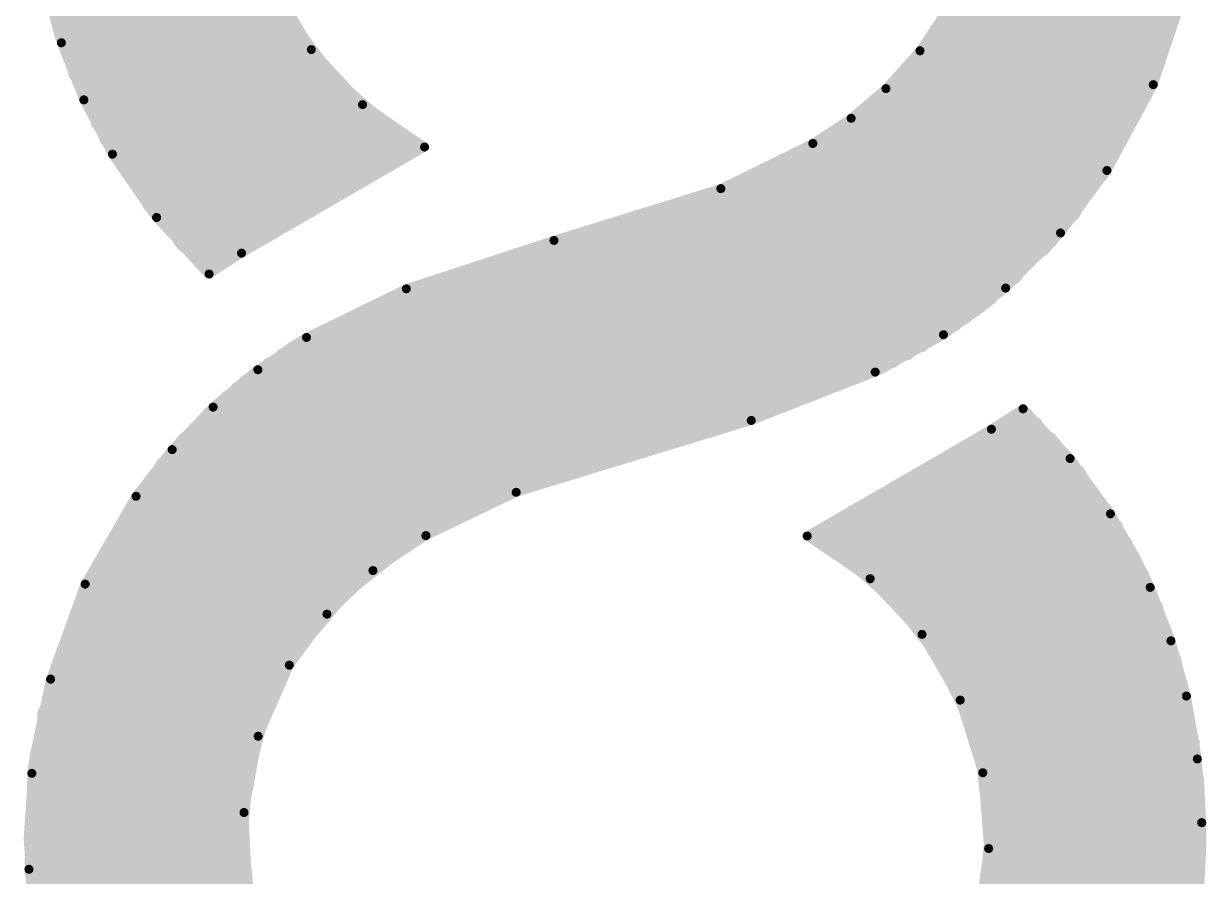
# Model space of a CAD drawing. Header units: millimetres. Extents: x 2260 to 2572, y -21 to 200.
# Drawn here: x 2434.624 to 2437.959, y 95.192 to 97.597 of the extents above; entities that cross this region are included whole.
import ezdxf

# ---------------------------------------------------------------- set-up
doc = ezdxf.new("R2010")
doc.units = ezdxf.units.MM
doc.layers.get('0').update_dxf_attribs({"lineweight": 18})
doc.layers.add('TO', color=1, linetype='Continuous', lineweight=18)

# ---------------------------------------------------------------- blocks, each defined once
blk = doc.blocks.new('PAD_R1')
blk.add_lwpolyline([(0.25, 0, 0.5, 0.5, 1), (-0.25, 0, 0.5, 0.5, 1)], format="xyseb", close=True)

msp = doc.modelspace()

# ---------------------------------------------------------------- linework, layer by layer
at = {"layer": 'TO'}
for points in [[(2435.1954, 99.3247, 0.0508, 0.0508, 0), (2435.1954, 96.9369, 0.0508, 0.0508, 0)], [(2435.2198, 99.3458, 0.0508, 0.0508, 0), (2435.2198, 96.9526, 0.0508, 0.0508, 0)], [(2435.171, 99.3027, 0.0508, 0.0508, 0), (2435.171, 96.9212, 0.0508, 0.0508, 0)], [(2437.3968, 99.2804, 0.1016, 0.1016, 0), (2437.3968, 96.9055, 0.1016, 0.1016, 0)], [(2435.1456, 99.2794, 0.0508, 0.0508, 0), (2435.1456, 96.9089, 0.0508, 0.0508, 0)], [(2435.0948, 99.1905, 0.1016, 0.1016, 0), (2435.0948, 96.9973, 0.1016, 0.1016, 0)], [(2437.4775, 99.2004, 0.1016, 0.1016, 0), (2437.4775, 96.9853, 0.1016, 0.1016, 0)], [(2437.5582, 99.1076, 0.1016, 0.1016, 0), (2437.5582, 97.079, 0.1016, 0.1016, 0)], [(2435.0047, 99.0829, 0.1016, 0.1016, 0), (2435.0047, 97.1045, 0.1016, 0.1016, 0)], [(2437.6389, 98.9979, 0.1016, 0.1016, 0), (2437.6389, 97.1911, 0.1016, 0.1016, 0)], [(2434.9146, 98.9514, 0.1016, 0.1016, 0), (2434.9146, 97.2363, 0.1016, 0.1016, 0)], [(2437.6896, 98.9669, 0.0508, 0.0508, 0), (2437.6896, 97.2288, 0.0508, 0.0508, 0)], [(2434.8638, 98.9159, 0.0508, 0.0508, 0), (2434.8638, 97.272, 0.0508, 0.0508, 0)], [(2437.7151, 98.924, 0.0508, 0.0508, 0), (2437.7151, 97.2766, 0.0508, 0.0508, 0)], [(2434.8384, 98.8683, 0.0508, 0.0508, 0), (2434.8384, 97.3199, 0.0508, 0.0508, 0)], [(2437.7554, 98.8505, 0.0508, 0.0508, 0), (2437.7554, 97.3513, 0.0508, 0.0508, 0)], [(2434.807, 98.8044, 0.0508, 0.0508, 0), (2434.807, 97.3842, 0.0508, 0.0508, 0)], [(2437.7957, 98.7662, 0.0508, 0.0508, 0), (2437.7957, 97.426, 0.0508, 0.0508, 0)], [(2434.7756, 98.7322, 0.0508, 0.0508, 0), (2434.7756, 97.4573, 0.0508, 0.0508, 0)], [(2437.8211, 98.7068, 0.0508, 0.0508, 0), (2437.8211, 97.4984, 0.0508, 0.0508, 0)], [(2434.7441, 98.6479, 0.0508, 0.0508, 0), (2434.7441, 97.5429, 0.0508, 0.0508, 0)], [(2437.8465, 98.6372, 0.0508, 0.0508, 0), (2437.8465, 97.5756, 0.0508, 0.0508, 0)], [(2435.2452, 97.941, 0.0508, 0.0508, 0), (2435.2452, 96.9676, 0.0508, 0.0508, 0)], [(2437.346, 97.9388, 0.0508, 0.0508, 0), (2437.346, 96.8276, 0.0508, 0.0508, 0)], [(2435.2574, 97.8794, 0.0508, 0.0508, 0), (2435.2574, 96.9747, 0.0508, 0.0508, 0)], [(2437.3336, 97.8761, 0.0508, 0.0508, 0), (2437.3336, 96.8177, 0.0508, 0.0508, 0)], [(2435.2285, 97.7144, 0.2032, 0.2032, 0), (2435.3171, 97.5389, 0.2032, 0.2032, 0)], [(2437.3082, 97.7852, 0.0508, 0.0508, 0), (2437.3082, 96.7984, 0.0508, 0.0508, 0)], [(2434.7354, 97.5696, 0.0508, 0.0508, 0), (2434.6899, 97.745, 0.0508, 0.0508, 0)], [(2434.7308, 97.5428, 0.0254, 0.0254, 0), (2434.6799, 97.7309, 0.0254, 0.0254, 0)], [(2435.3082, 97.6593, 0.1016, 0.1016, 0), (2435.4053, 97.5001, 0.1016, 0.1016, 0)], [(2435.318, 97.6981, 0.0508, 0.0508, 0), (2435.422, 97.5202, 0.0508, 0.0508, 0)], [(2435.3282, 97.7063, 0.0254, 0.0254, 0), (2435.4354, 97.5235, 0.0254, 0.0254, 0)], [(2437.2768, 97.7042, 0.0508, 0.0508, 0), (2437.2768, 96.7751, 0.0508, 0.0508, 0)], [(2437.8865, 97.695, 0.0508, 0.0508, 0), (2437.7977, 97.4297, 0.0508, 0.0508, 0)], [(2437.8989, 97.692, 0.0254, 0.0254, 0), (2437.8094, 97.4247, 0.0254, 0.0254, 0)], [(2435.3171, 97.5389, 0.2032, 0.2032, 0), (2435.4367, 97.383, 0.2032, 0.2032, 0)], [(2437.1617, 97.5125, 0.0508, 0.0508, 0), (2437.2422, 97.6336, 0.0508, 0.0508, 0)], [(2437.1516, 97.5202, 0.0254, 0.0254, 0), (2437.231, 97.6397, 0.0254, 0.0254, 0)], [(2437.2454, 97.6395, 0.0508, 0.0508, 0), (2437.2454, 96.753, 0.0508, 0.0508, 0)], [(2437.22, 97.5969, 0.0508, 0.0508, 0), (2437.22, 96.7355, 0.0508, 0.0508, 0)], [(2434.7428, 97.5468, 0.0508, 0.0508, 0), (2434.7354, 97.5696, 0.0508, 0.0508, 0)], [(2435.359, 97.4773, 0.2032, 0.2032, 0), (2435.359, 97.1221, 0.2032, 0.2032, 0)], [(2437.1946, 97.5574, 0.0508, 0.0508, 0), (2437.1946, 96.7197, 0.0508, 0.0508, 0)], [(2434.8057, 97.3871, 0.0508, 0.0508, 0), (2434.7428, 97.5468, 0.0508, 0.0508, 0)], [(2434.7941, 97.3818, 0.0254, 0.0254, 0), (2434.7308, 97.5428, 0.0254, 0.0254, 0)], [(2434.7308, 97.5428, 0.0254, 0.0254, 0), (2434.7308, 97.5428, 0.0254, 0.0254, 0)], [(2435.4053, 97.5001, 0.1016, 0.1016, 0), (2435.5302, 97.3616, 0.1016, 0.1016, 0)], [(2435.422, 97.5202, 0.0508, 0.0508, 0), (2435.5611, 97.368, 0.0508, 0.0508, 0)], [(2435.4354, 97.5235, 0.0254, 0.0254, 0), (2435.5799, 97.3684, 0.0254, 0.0254, 0)], [(2437.0645, 97.4043, 0.0508, 0.0508, 0), (2437.1617, 97.5125, 0.0508, 0.0508, 0)], [(2437.0557, 97.4135, 0.0254, 0.0254, 0), (2437.1516, 97.5202, 0.0254, 0.0254, 0)], [(2437.1538, 97.5025, 0.0508, 0.0508, 0), (2437.1538, 96.695, 0.0508, 0.0508, 0)], [(2435.4367, 97.383, 0.2032, 0.2032, 0), (2435.5833, 97.2521, 0.2032, 0.2032, 0)], [(2437.113, 97.4544, 0.0508, 0.0508, 0), (2437.113, 96.6721, 0.0508, 0.0508, 0)], [(2437.7977, 97.4297, 0.0508, 0.0508, 0), (2437.6677, 97.189, 0.0508, 0.0508, 0)], [(2434.8856, 97.2352, 0.0508, 0.0508, 0), (2434.8057, 97.3871, 0.0508, 0.0508, 0)], [(2435.5302, 97.3616, 0.1016, 0.1016, 0), (2435.6787, 97.2487, 0.1016, 0.1016, 0)], [(2436.9554, 97.3125, 0.0508, 0.0508, 0), (2437.0475, 97.3883, 0.0508, 0.0508, 0)], [(2436.9575, 97.3298, 0.0254, 0.0254, 0), (2437.0557, 97.4135, 0.0254, 0.0254, 0)], [(2437.0469, 97.3882, 0.0508, 0.0508, 0), (2437.0469, 96.6378, 0.0508, 0.0508, 0)], [(2437.0475, 97.3883, 0.0508, 0.0508, 0), (2437.0645, 97.4043, 0.0508, 0.0508, 0)], [(2437.0723, 97.4119, 0.0508, 0.0508, 0), (2437.0723, 96.6507, 0.0508, 0.0508, 0)], [(2437.8094, 97.4247, 0.0254, 0.0254, 0), (2437.6787, 97.1826, 0.0254, 0.0254, 0)], [(2434.8747, 97.2287, 0.0254, 0.0254, 0), (2434.7941, 97.3818, 0.0254, 0.0254, 0)], [(2435.5193, 97.3033, 0.2032, 0.2032, 0), (2435.5193, 97.215, 0.2032, 0.2032, 0)], [(2435.5611, 97.368, 0.0508, 0.0508, 0), (2435.7289, 97.2485, 0.0508, 0.0508, 0)], [(2435.5799, 97.3684, 0.0254, 0.0254, 0), (2435.7548, 97.2488, 0.0254, 0.0254, 0)], [(2437.0049, 97.351, 0.0508, 0.0508, 0), (2437.0049, 96.6197, 0.0508, 0.0508, 0)], [(2437.0303, 97.3733, 0.0508, 0.0508, 0), (2437.0303, 96.6299, 0.0508, 0.0508, 0)], [(2435.5833, 97.2521, 0.2032, 0.2032, 0), (2435.2064, 97.0337, 0.2032, 0.2032, 0)], [(2436.8497, 97.259, 0.0254, 0.0254, 0), (2436.9575, 97.3298, 0.0254, 0.0254, 0)], [(2436.9709, 97.324, 0.0508, 0.0508, 0), (2436.9709, 96.6064, 0.0508, 0.0508, 0)], [(2436.8553, 97.2475, 0.0508, 0.0508, 0), (2436.9554, 97.3125, 0.0508, 0.0508, 0)], [(2436.9369, 97.2992, 0.0508, 0.0508, 0), (2436.9369, 96.5932, 0.0508, 0.0508, 0)], [(2435.0194, 97.0856, 0.1016, 0.1016, 0), (2434.9074, 97.2482, 0.1016, 0.1016, 0)], [(2435.7289, 97.2485, 0.0508, 0.0508, 0), (2435.2446, 96.9677, 0.0508, 0.0508, 0)], [(2435.6787, 97.2487, 0.1016, 0.1016, 0), (2435.3082, 97.0339, 0.1016, 0.1016, 0)], [(2436.8688, 97.2554, 0.0508, 0.0508, 0), (2436.8688, 96.5666, 0.0508, 0.0508, 0)], [(2436.9028, 97.2763, 0.0508, 0.0508, 0), (2436.9028, 96.5799, 0.0508, 0.0508, 0)], [(2435.0058, 97.0619, 0.0508, 0.0508, 0), (2434.8856, 97.2352, 0.0508, 0.0508, 0)], [(2434.999, 97.0501, 0.0254, 0.0254, 0), (2434.8747, 97.2287, 0.0254, 0.0254, 0)], [(2435.7548, 97.2488, 0.0254, 0.0254, 0), (2435.2386, 96.9495, 0.0254, 0.0254, 0)], [(2436.5901, 97.1315, 0.0254, 0.0254, 0), (2436.8494, 97.2588, 0.0254, 0.0254, 0)], [(2436.6911, 97.1669, 0.0508, 0.0508, 0), (2436.8553, 97.2475, 0.0508, 0.0508, 0)], [(2436.818, 97.2292, 0.0508, 0.0508, 0), (2436.818, 96.5468, 0.0508, 0.0508, 0)], [(2436.8434, 97.2421, 0.0508, 0.0508, 0), (2436.8434, 96.5563, 0.0508, 0.0508, 0)], [(2436.8494, 97.2588, 0.0254, 0.0254, 0), (2436.8497, 97.259, 0.0254, 0.0254, 0)], [(2437.6458, 97.2019, 0.1016, 0.1016, 0), (2437.4954, 97.0049, 0.1016, 0.1016, 0)], [(2436.7429, 97.1923, 0.0508, 0.0508, 0), (2436.7429, 96.5175, 0.0508, 0.0508, 0)], [(2436.7804, 97.2108, 0.0508, 0.0508, 0), (2436.7804, 96.5322, 0.0508, 0.0508, 0)], [(2437.6677, 97.189, 0.0508, 0.0508, 0), (2437.5146, 96.9882, 0.0508, 0.0508, 0)], [(2436.5948, 97.1197, 0.0508, 0.0508, 0), (2436.6911, 97.1669, 0.0508, 0.0508, 0)], [(2436.6545, 97.149, 0.0508, 0.0508, 0), (2436.6545, 96.4845, 0.0508, 0.0508, 0)], [(2436.6799, 97.1619, 0.0508, 0.0508, 0), (2436.6799, 96.4926, 0.0508, 0.0508, 0)], [(2436.7053, 97.1739, 0.0508, 0.0508, 0), (2436.7053, 96.5029, 0.0508, 0.0508, 0)], [(2437.6787, 97.1826, 0.0254, 0.0254, 0), (2437.5478, 97.0066, 0.0254, 0.0254, 0)], [(2436.1467, 96.9008, 0.2032, 0.2032, 0), (2436.6231, 97.0486, 0.2032, 0.2032, 0)], [(2436.1236, 96.9733, 0.0508, 0.0508, 0), (2436.5948, 97.1197, 0.0508, 0.0508, 0)], [(2436.1196, 96.9854, 0.0254, 0.0254, 0), (2436.5901, 97.1315, 0.0254, 0.0254, 0)], [(2436.5854, 97.1172, 0.0508, 0.0508, 0), (2436.5854, 96.463, 0.0508, 0.0508, 0)], [(2436.6108, 97.1275, 0.0508, 0.0508, 0), (2436.6108, 96.4712, 0.0508, 0.0508, 0)], [(2435.1517, 96.9389, 0.1016, 0.1016, 0), (2435.0194, 97.0856, 0.1016, 0.1016, 0)], [(2436.4838, 97.0054, 0.2032, 0.2032, 0), (2436.4838, 96.512, 0.2032, 0.2032, 0)], [(2435.1485, 96.9067, 0.0508, 0.0508, 0), (2435.0058, 97.0619, 0.0508, 0.0508, 0)], [(2435.1471, 96.8906, 0.0254, 0.0254, 0), (2434.999, 97.0501, 0.0254, 0.0254, 0)], [(2436.3506, 96.9641, 0.2032, 0.2032, 0), (2436.3506, 96.4713, 0.2032, 0.2032, 0)], [(2437.4954, 97.0049, 0.1016, 0.1016, 0), (2437.3145, 96.8354, 0.1016, 0.1016, 0)], [(2436.2174, 96.9227, 0.2032, 0.2032, 0), (2436.2174, 96.4305, 0.2032, 0.2032, 0)], [(2437.5146, 96.9882, 0.0508, 0.0508, 0), (2437.3302, 96.8155, 0.0508, 0.0508, 0)], [(2437.5478, 97.0066, 0.0254, 0.0254, 0), (2437.3931, 96.8511, 0.0254, 0.0254, 0)], [(2435.232, 96.9604, 0.0508, 0.0508, 0), (2435.1485, 96.9067, 0.0508, 0.0508, 0)], [(2435.2446, 96.9677, 0.0508, 0.0508, 0), (2435.232, 96.9604, 0.0508, 0.0508, 0)], [(2435.7033, 96.849, 0.0254, 0.0254, 0), (2436.1196, 96.9854, 0.0254, 0.0254, 0)], [(2436.0256, 96.9412, 0.0508, 0.0508, 0), (2436.1236, 96.9733, 0.0508, 0.0508, 0)], [(2436.0668, 96.9547, 0.0508, 0.0508, 0), (2436.0668, 96.3047, 0.0508, 0.0508, 0)], [(2436.0904, 96.9625, 0.0508, 0.0508, 0), (2436.0904, 96.312, 0.0508, 0.0508, 0)], [(2436.1158, 96.9712, 0.0508, 0.0508, 0), (2436.1158, 96.3193, 0.0508, 0.0508, 0)], [(2435.2386, 96.9495, 0.0254, 0.0254, 0), (2435.1471, 96.8906, 0.0254, 0.0254, 0)], [(2435.7802, 96.8341, 0.1016, 0.1016, 0), (2436.0335, 96.9171, 0.1016, 0.1016, 0)], [(2435.7723, 96.8583, 0.0508, 0.0508, 0), (2436.0256, 96.9412, 0.0508, 0.0508, 0)], [(2435.9669, 96.8953, 0.1016, 0.1016, 0), (2435.9669, 96.2951, 0.1016, 0.1016, 0)], [(2436.0177, 96.9391, 0.0508, 0.0508, 0), (2436.0177, 96.2893, 0.0508, 0.0508, 0)], [(2436.0431, 96.947, 0.0508, 0.0508, 0), (2436.0431, 96.2975, 0.0508, 0.0508, 0)], [(2435.891, 96.8704, 0.1016, 0.1016, 0), (2435.891, 96.2587, 0.1016, 0.1016, 0)], [(2435.7081, 96.8372, 0.0508, 0.0508, 0), (2435.7723, 96.8583, 0.0508, 0.0508, 0)], [(2435.7644, 96.8561, 0.0508, 0.0508, 0), (2435.7644, 96.1693, 0.0508, 0.0508, 0)], [(2435.8152, 96.8456, 0.1016, 0.1016, 0), (2435.8152, 96.2223, 0.1016, 0.1016, 0)], [(2435.4399, 96.6781, 0.1016, 0.1016, 0), (2435.7176, 96.8136, 0.1016, 0.1016, 0)], [(2435.4278, 96.7005, 0.0508, 0.0508, 0), (2435.7081, 96.8372, 0.0508, 0.0508, 0)], [(2435.4218, 96.7117, 0.0254, 0.0254, 0), (2435.7033, 96.849, 0.0254, 0.0254, 0)], [(2435.6985, 96.833, 0.0508, 0.0508, 0), (2435.6985, 96.1323, 0.0508, 0.0508, 0)], [(2435.7239, 96.8424, 0.0508, 0.0508, 0), (2435.7239, 96.148, 0.0508, 0.0508, 0)], [(2435.739, 96.8473, 0.0508, 0.0508, 0), (2435.739, 96.1566, 0.0508, 0.0508, 0)], [(2437.3931, 96.8511, 0.0254, 0.0254, 0), (2437.2177, 96.7194, 0.0254, 0.0254, 0)], [(2437.3302, 96.8155, 0.0508, 0.0508, 0), (2437.3181, 96.806, 0.0508, 0.0508, 0)], [(2435.6477, 96.7795, 0.1016, 0.1016, 0), (2435.6477, 96.13, 0.1016, 0.1016, 0)], [(2437.3181, 96.806, 0.0508, 0.0508, 0), (2437.2063, 96.7271, 0.0508, 0.0508, 0)], [(2435.5571, 96.7353, 0.1016, 0.1016, 0), (2435.5571, 96.061, 0.1016, 0.1016, 0)], [(2435.4666, 96.6911, 0.1016, 0.1016, 0), (2435.4666, 95.974, 0.1016, 0.1016, 0)], [(2437.2063, 96.7271, 0.0508, 0.0508, 0), (2437.0361, 96.633, 0.0508, 0.0508, 0)], [(2435.2716, 96.5947, 0.0508, 0.0508, 0), (2435.3977, 96.6823, 0.0508, 0.0508, 0)], [(2435.2848, 96.6207, 0.0254, 0.0254, 0), (2435.4218, 96.7117, 0.0254, 0.0254, 0)], [(2435.3977, 96.6823, 0.0508, 0.0508, 0), (2435.4278, 96.7005, 0.0508, 0.0508, 0)], [(2435.4158, 96.6938, 0.0508, 0.0508, 0), (2435.4158, 95.8724, 0.0508, 0.0508, 0)], [(2437.2177, 96.7194, 0.0254, 0.0254, 0), (2437.0253, 96.614, 0.0254, 0.0254, 0)], [(2435.3589, 96.6574, 0.0508, 0.0508, 0), (2435.3589, 95.7878, 0.0508, 0.0508, 0)], [(2435.3843, 96.6743, 0.0508, 0.0508, 0), (2435.3843, 95.8276, 0.0508, 0.0508, 0)], [(2435.3202, 96.6308, 0.0508, 0.0508, 0), (2435.3202, 95.7129, 0.0508, 0.0508, 0)], [(2437.0204, 96.6258, 0.0508, 0.0508, 0), (2436.8342, 96.5531, 0.0508, 0.0508, 0)], [(2437.0361, 96.633, 0.0508, 0.0508, 0), (2437.0204, 96.6258, 0.0508, 0.0508, 0)], [(2435.1671, 96.506, 0.0508, 0.0508, 0), (2435.2716, 96.5947, 0.0508, 0.0508, 0)], [(2435.1585, 96.5153, 0.0254, 0.0254, 0), (2435.2848, 96.6207, 0.0254, 0.0254, 0)], [(2435.256, 96.583, 0.0508, 0.0508, 0), (2435.256, 95.5249, 0.0508, 0.0508, 0)], [(2435.2814, 96.6023, 0.0508, 0.0508, 0), (2435.2814, 95.6158, 0.0508, 0.0508, 0)], [(2436.5557, 96.534, 0.2032, 0.2032, 0), (2436.0861, 96.3903, 0.2032, 0.2032, 0)], [(2437.0253, 96.614, 0.0254, 0.0254, 0), (2436.6758, 96.4777, 0.0254, 0.0254, 0)], [(2435.2306, 96.5619, 0.0508, 0.0508, 0), (2435.2306, 94.0556, 0.0508, 0.0508, 0)], [(2436.8342, 96.5531, 0.0508, 0.0508, 0), (2436.6716, 96.4897, 0.0508, 0.0508, 0)], [(2435.2029, 96.5383, 0.0508, 0.0508, 0), (2435.2029, 94.0792, 0.0508, 0.0508, 0)], [(2435.0724, 96.371, 0.1016, 0.1016, 0), (2435.1845, 96.4874, 0.1016, 0.1016, 0)], [(2435.0528, 96.3872, 0.0508, 0.0508, 0), (2435.1672, 96.506, 0.0508, 0.0508, 0)], [(2435.0431, 96.3954, 0.0254, 0.0254, 0), (2435.1585, 96.5153, 0.0254, 0.0254, 0)], [(2435.1498, 96.4901, 0.0508, 0.0508, 0), (2435.1498, 94.1273, 0.0508, 0.0508, 0)], [(2435.1752, 96.5135, 0.0508, 0.0508, 0), (2435.1752, 94.104, 0.0508, 0.0508, 0)], [(2436.6716, 96.4897, 0.0508, 0.0508, 0), (2436.578, 96.4611, 0.0508, 0.0508, 0)], [(2437.3596, 96.4422, 0.0508, 0.0508, 0), (2437.4412, 96.4947, 0.0508, 0.0508, 0)], [(2437.353, 96.453, 0.0254, 0.0254, 0), (2437.4423, 96.5105, 0.0254, 0.0254, 0)], [(2437.4406, 96.4947, 0.0508, 0.0508, 0), (2437.568, 96.3584, 0.0508, 0.0508, 0)], [(2437.4416, 96.4943, 0.0508, 0.0508, 0), (2437.4416, 94.1195, 0.0508, 0.0508, 0)], [(2437.447, 96.4891, 0.0508, 0.0508, 0), (2437.447, 94.1247, 0.0508, 0.0508, 0)], [(2437.4423, 96.5105, 0.0254, 0.0254, 0), (2437.5748, 96.3702, 0.0254, 0.0254, 0)], [(2436.6758, 96.4777, 0.0254, 0.0254, 0), (2436.013, 96.275, 0.0254, 0.0254, 0)], [(2436.578, 96.4611, 0.0508, 0.0508, 0), (2436.1084, 96.3175, 0.0508, 0.0508, 0)], [(2437.3717, 96.45, 0.0508, 0.0508, 0), (2437.3717, 94.0572, 0.0508, 0.0508, 0)], [(2437.4162, 96.4786, 0.0508, 0.0508, 0), (2437.4162, 94.0963, 0.0508, 0.0508, 0)], [(2437.4724, 94.1502, 0.0508, 0.0508, 0), (2437.4724, 96.4637, 0.0508, 0.0508, 0)], [(2435.099, 96.401, 0.1016, 0.1016, 0), (2435.099, 94.2156, 0.1016, 0.1016, 0)], [(2436.8337, 96.1518, 0.0254, 0.0254, 0), (2437.353, 96.453, 0.0254, 0.0254, 0)], [(2436.8593, 96.1519, 0.0508, 0.0508, 0), (2437.3458, 96.4342, 0.0508, 0.0508, 0)], [(2437.0055, 96.1486, 0.2032, 0.2032, 0), (2437.3841, 96.3683, 0.2032, 0.2032, 0)], [(2437.3331, 96.4273, 0.0508, 0.0508, 0), (2437.3331, 95.5226, 0.0508, 0.0508, 0)], [(2437.3458, 96.4342, 0.0508, 0.0508, 0), (2437.3596, 96.4422, 0.0508, 0.0508, 0)], [(2437.3463, 96.435, 0.0508, 0.0508, 0), (2437.3463, 95.4544, 0.0508, 0.0508, 0)], [(2437.4978, 96.4004, 0.1016, 0.1016, 0), (2437.4978, 94.2137, 0.1016, 0.1016, 0)], [(2437.4978, 96.4004, 0.1016, 0.1016, 0), (2437.6566, 96.1938, 0.1016, 0.1016, 0)], [(2434.9734, 96.2433, 0.1016, 0.1016, 0), (2435.0724, 96.371, 0.1016, 0.1016, 0)], [(2434.9519, 96.2569, 0.0508, 0.0508, 0), (2435.0528, 96.3872, 0.0508, 0.0508, 0)], [(2434.9412, 96.2637, 0.0254, 0.0254, 0), (2435.0431, 96.3954, 0.0254, 0.0254, 0)], [(2436.9097, 96.1518, 0.1016, 0.1016, 0), (2437.2823, 96.368, 0.1016, 0.1016, 0)], [(2437.2823, 96.368, 0.1016, 0.1016, 0), (2437.2823, 95.7421, 0.1016, 0.1016, 0)], [(2437.3077, 96.4121, 0.0508, 0.0508, 0), (2437.3077, 95.6137, 0.0508, 0.0508, 0)], [(2435.0401, 96.3324, 0.1016, 0.1016, 0), (2435.0401, 94.283, 0.1016, 0.1016, 0)], [(2437.2315, 96.2798, 0.2032, 0.2032, 0), (2437.2315, 95.9236, 0.2032, 0.2032, 0)], [(2437.568, 96.3584, 0.0508, 0.0508, 0), (2437.678, 96.2075, 0.0508, 0.0508, 0)], [(2437.5748, 96.3702, 0.0254, 0.0254, 0), (2437.6887, 96.2144, 0.0254, 0.0254, 0)], [(2435.9992, 96.3106, 0.1016, 0.1016, 0), (2435.7413, 96.1869, 0.1016, 0.1016, 0)], [(2436.1084, 96.3175, 0.0508, 0.0508, 0), (2436.0084, 96.2869, 0.0508, 0.0508, 0)], [(2437.5732, 96.3115, 0.1016, 0.1016, 0), (2437.5732, 94.3024, 0.1016, 0.1016, 0)], [(2436.0084, 96.2869, 0.0508, 0.0508, 0), (2435.7529, 96.1642, 0.0508, 0.0508, 0)], [(2434.8093, 96.0107, 0.0508, 0.0508, 0), (2434.9519, 96.2569, 0.0508, 0.0508, 0)], [(2434.7977, 96.0161, 0.0254, 0.0254, 0), (2434.9412, 96.2637, 0.0254, 0.0254, 0)], [(2434.9812, 96.2545, 0.1016, 0.1016, 0), (2434.9812, 94.3588, 0.1016, 0.1016, 0)], [(2436.013, 96.275, 0.0254, 0.0254, 0), (2435.7587, 96.1529, 0.0254, 0.0254, 0)], [(2437.0717, 96.1871, 0.2032, 0.2032, 0), (2437.0717, 96.0965, 0.2032, 0.2032, 0)], [(2434.9304, 96.2206, 0.0508, 0.0508, 0), (2434.9304, 94.3861, 0.0508, 0.0508, 0)], [(2437.1526, 96.0188, 0.2032, 0.2032, 0), (2437.0055, 96.1491, 0.2032, 0.2032, 0)], [(2437.6486, 96.2062, 0.1016, 0.1016, 0), (2437.6486, 94.4067, 0.1016, 0.1016, 0)], [(2437.678, 96.2075, 0.0508, 0.0508, 0), (2437.7508, 96.0813, 0.0508, 0.0508, 0)], [(2437.6887, 96.2144, 0.0254, 0.0254, 0), (2437.8007, 96.0069, 0.0254, 0.0254, 0)], [(2434.905, 96.176, 0.0508, 0.0508, 0), (2434.905, 94.4253, 0.0508, 0.0508, 0)], [(2435.671, 96.1455, 0.1016, 0.1016, 0), (2435.5083, 96.0167, 0.1016, 0.1016, 0)], [(2435.7529, 96.1642, 0.0508, 0.0508, 0), (2435.6847, 96.1241, 0.0508, 0.0508, 0)], [(2437.0278, 96.0337, 0.0508, 0.0508, 0), (2436.8593, 96.1524, 0.0508, 0.0508, 0)], [(2437.059, 96.0398, 0.1016, 0.1016, 0), (2436.9098, 96.1523, 0.1016, 0.1016, 0)], [(2437.6994, 96.1739, 0.0508, 0.0508, 0), (2437.6994, 94.4385, 0.0508, 0.0508, 0)], [(2434.8739, 96.1222, 0.0508, 0.0508, 0), (2434.8739, 94.476, 0.0508, 0.0508, 0)], [(2435.6848, 96.1241, 0.0508, 0.0508, 0), (2435.526, 95.9984, 0.0508, 0.0508, 0)], [(2435.7584, 96.1527, 0.0254, 0.0254, 0), (2435.6092, 96.0544, 0.0254, 0.0254, 0)], [(2435.7587, 96.1529, 0.0254, 0.0254, 0), (2435.7584, 96.1527, 0.0254, 0.0254, 0)], [(2437.0112, 96.0313, 0.0254, 0.0254, 0), (2436.8337, 96.1518, 0.0254, 0.0254, 0)], [(2437.7248, 96.1295, 0.0508, 0.0508, 0), (2437.7248, 94.4822, 0.0508, 0.0508, 0)], [(2437.2727, 95.8633, 0.2032, 0.2032, 0), (2437.1526, 96.0188, 0.2032, 0.2032, 0)], [(2437.7479, 96.0868, 0.0508, 0.0508, 0), (2437.7479, 94.5243, 0.0508, 0.0508, 0)], [(2437.7508, 96.0813, 0.0508, 0.0508, 0), (2437.7891, 96.0017, 0.0508, 0.0508, 0)], [(2434.8427, 96.0684, 0.0508, 0.0508, 0), (2434.8427, 94.5313, 0.0508, 0.0508, 0)], [(2437.1847, 95.9015, 0.1016, 0.1016, 0), (2437.059, 96.0398, 0.1016, 0.1016, 0)], [(2434.8116, 96.0146, 0.0508, 0.0508, 0), (2434.8116, 94.5923, 0.0508, 0.0508, 0)], [(2435.5083, 96.0167, 0.1016, 0.1016, 0), (2435.374, 95.8584, 0.1016, 0.1016, 0)], [(2435.6092, 96.0544, 0.0254, 0.0254, 0), (2435.4795, 95.9315, 0.0254, 0.0254, 0)], [(2437.1573, 95.8744, 0.0254, 0.0254, 0), (2437.0112, 96.0313, 0.0254, 0.0254, 0)], [(2437.1675, 95.8821, 0.0508, 0.0508, 0), (2437.0278, 96.0337, 0.0508, 0.0508, 0)], [(2437.7733, 96.0368, 0.0508, 0.0508, 0), (2437.7733, 94.5744, 0.0508, 0.0508, 0)], [(2434.7124, 95.7441, 0.0508, 0.0508, 0), (2434.8093, 96.0107, 0.0508, 0.0508, 0)], [(2434.7003, 95.7481, 0.0254, 0.0254, 0), (2434.7977, 96.0161, 0.0254, 0.0254, 0)], [(2435.526, 95.9984, 0.0508, 0.0508, 0), (2435.3949, 95.844, 0.0508, 0.0508, 0)], [(2437.7891, 96.0017, 0.0508, 0.0508, 0), (2437.8472, 95.8521, 0.0508, 0.0508, 0)], [(2437.8007, 96.0069, 0.0254, 0.0254, 0), (2437.8592, 95.8561, 0.0254, 0.0254, 0)], [(2434.7862, 95.9483, 0.0508, 0.0508, 0), (2434.7862, 94.6463, 0.0508, 0.0508, 0)], [(2437.8123, 95.948, 0.0508, 0.0508, 0), (2437.8123, 94.6632, 0.0508, 0.0508, 0)], [(2435.4795, 95.9315, 0.0254, 0.0254, 0), (2435.3734, 95.7876, 0.0254, 0.0254, 0)], [(2437.2823, 95.7421, 0.1016, 0.1016, 0), (2437.1847, 95.9015, 0.1016, 0.1016, 0)], [(2437.3616, 95.6881, 0.2032, 0.2032, 0), (2437.2727, 95.8633, 0.2032, 0.2032, 0)], [(2437.272, 95.7044, 0.0508, 0.0508, 0), (2437.1675, 95.8821, 0.0508, 0.0508, 0)], [(2434.7608, 95.8772, 0.0508, 0.0508, 0), (2434.7608, 94.7086, 0.0508, 0.0508, 0)], [(2437.265, 95.689, 0.0254, 0.0254, 0), (2437.1573, 95.8744, 0.0254, 0.0254, 0)], [(2437.8377, 95.8797, 0.0508, 0.0508, 0), (2437.8377, 94.7313, 0.0508, 0.0508, 0)], [(2437.8472, 95.8521, 0.0508, 0.0508, 0), (2437.8903, 95.6976, 0.0508, 0.0508, 0)], [(2435.3949, 95.844, 0.0508, 0.0508, 0), (2435.3625, 95.794, 0.0508, 0.0508, 0)], [(2437.8592, 95.8561, 0.0254, 0.0254, 0), (2437.9027, 95.7004, 0.0254, 0.0254, 0)], [(2434.7372, 95.8124, 0.0508, 0.0508, 0), (2434.7372, 94.7729, 0.0508, 0.0508, 0)], [(2435.3625, 95.794, 0.0508, 0.0508, 0), (2435.29, 95.6401, 0.0508, 0.0508, 0)], [(2437.8637, 95.7995, 0.0508, 0.0508, 0), (2437.8637, 94.811, 0.0508, 0.0508, 0)], [(2434.7136, 95.7475, 0.0508, 0.0508, 0), (2434.7136, 94.8474, 0.0508, 0.0508, 0)], [(2435.3733, 95.7874, 0.0254, 0.0254, 0), (2435.2855, 95.5871, 0.0254, 0.0254, 0)], [(2435.3734, 95.7876, 0.0254, 0.0254, 0), (2435.3733, 95.7874, 0.0254, 0.0254, 0)], [(2435.3734, 95.7876, 0.0254, 0.0254, 0), (2435.3734, 95.7876, 0.0254, 0.0254, 0)], [(2437.4163, 95.4994, 0.2032, 0.2032, 0), (2437.3616, 95.6881, 0.2032, 0.2032, 0)], [(2434.6475, 95.4825, 0.0254, 0.0254, 0), (2434.7003, 95.7481, 0.0254, 0.0254, 0)], [(2434.6655, 95.5232, 0.0508, 0.0508, 0), (2434.7124, 95.7441, 0.0508, 0.0508, 0)], [(2437.3366, 95.5087, 0.0508, 0.0508, 0), (2437.272, 95.7044, 0.0508, 0.0508, 0)], [(2437.8897, 95.7004, 0.0508, 0.0508, 0), (2437.8897, 94.9093, 0.0508, 0.0508, 0)], [(2437.8903, 95.6976, 0.0508, 0.0508, 0), (2437.9269, 95.4637, 0.0508, 0.0508, 0)], [(2437.9027, 95.7004, 0.0254, 0.0254, 0), (2437.9335, 95.523, 0.0254, 0.0254, 0)], [(2434.6882, 95.6509, 0.0508, 0.0508, 0), (2434.6882, 94.945, 0.0508, 0.0508, 0)], [(2437.3287, 95.4842, 0.0254, 0.0254, 0), (2437.265, 95.689, 0.0254, 0.0254, 0)], [(2435.29, 95.6401, 0.0508, 0.0508, 0), (2435.2456, 95.4759, 0.0508, 0.0508, 0)], [(2435.2855, 95.5871, 0.0254, 0.0254, 0), (2435.2456, 95.372, 0.0254, 0.0254, 0)], [(2437.4347, 95.3038, 0.2032, 0.2032, 0), (2437.4163, 95.4994, 0.2032, 0.2032, 0)], [(2437.9151, 95.5676, 0.0508, 0.0508, 0), (2437.9151, 95.0415, 0.0508, 0.0508, 0)], [(2434.6497, 95.2979, 0.0508, 0.0508, 0), (2434.6655, 95.5232, 0.0508, 0.0508, 0)], [(2434.6628, 95.5037, 0.0508, 0.0508, 0), (2434.6628, 95.0921, 0.0508, 0.0508, 0)], [(2437.3585, 95.3038, 0.0508, 0.0508, 0), (2437.3366, 95.5087, 0.0508, 0.0508, 0)], [(2437.9335, 95.523, 0.0254, 0.0254, 0), (2437.9459, 95.3434, 0.0254, 0.0254, 0)], [(2434.6393, 95.2118, 0.0254, 0.0254, 0), (2434.6475, 95.4825, 0.0254, 0.0254, 0)], [(2435.2456, 95.4759, 0.0508, 0.0508, 0), (2435.2306, 95.3064, 0.0508, 0.0508, 0)], [(2437.3452, 95.2704, 0.0254, 0.0254, 0), (2437.3287, 95.4842, 0.0254, 0.0254, 0)], [(2437.9269, 95.4637, 0.0508, 0.0508, 0), (2437.9332, 95.3431, 0.0508, 0.0508, 0)], [(2435.1544, 95.3064, 0.2032, 0.2032, 0), (2435.1786, 95.0831, 0.2032, 0.2032, 0)], [(2435.2456, 95.372, 0.0254, 0.0254, 0), (2435.2556, 95.1535, 0.0254, 0.0254, 0)], [(2437.9332, 95.3431, 0.0508, 0.0508, 0), (2437.9336, 95.3053, 0.0508, 0.0508, 0)], [(2437.9459, 95.3433, 0.0254, 0.0254, 0), (2437.9396, 95.1479, 0.0254, 0.0254, 0)], [(2437.9459, 95.3434, 0.0254, 0.0254, 0), (2437.9459, 95.3433, 0.0254, 0.0254, 0)], [(2434.6655, 95.0722, 0.0508, 0.0508, 0), (2434.6497, 95.2979, 0.0508, 0.0508, 0)], [(2435.2306, 95.3064, 0.0508, 0.0508, 0), (2435.2531, 95.0992, 0.0508, 0.0508, 0)], [(2437.3459, 95.1478, 0.0508, 0.0508, 0), (2437.3585, 95.3038, 0.0508, 0.0508, 0)], [(2437.9336, 95.3053, 0.0508, 0.0508, 0), (2437.9332, 95.2675, 0.0508, 0.0508, 0)], [(2437.3138, 95.0583, 0.0254, 0.0254, 0), (2437.3452, 95.2704, 0.0254, 0.0254, 0)], [(2437.9332, 95.2675, 0.0508, 0.0508, 0), (2437.9269, 95.1489, 0.0508, 0.0508, 0)], [(2434.6759, 94.9435, 0.0254, 0.0254, 0), (2434.6393, 95.2118, 0.0254, 0.0254, 0)]]:
    msp.add_lwpolyline(points, format="xyseb", dxfattribs=at)

# ---------------------------------------------------------------- block references
at = {"layer": 'TO', "rotation": 270}
for p, xscale, yscale in [((2435.3171, 97.5389), 0.2032, 0.2032), ((2435.3171, 97.5389), 0.2032, 0.2032), ((2437.22, 97.5969), 0.0508, 0.0508), ((2434.7354, 97.5696), 0.0508, 0.0508), ((2434.7354, 97.5696), 0.0508, 0.0508), ((2435.359, 97.4773), 0.2032, 0.2032), ((2437.1946, 97.5574), 0.0508, 0.0508), ((2437.8465, 97.5756), 0.0508, 0.0508), ((2434.7428, 97.5468), 0.0508, 0.0508), ((2434.7428, 97.5468), 0.0508, 0.0508), ((2434.7308, 97.5428), 0.0254, 0.0254), ((2434.7308, 97.5428), 0.0254, 0.0254), ((2434.7308, 97.5428), 0.0254, 0.0254), ((2434.7308, 97.5428), 0.0254, 0.0254), ((2434.7441, 97.5429), 0.0508, 0.0508), ((2435.4053, 97.5001), 0.1016, 0.1016), ((2435.4053, 97.5001), 0.1016, 0.1016), ((2435.422, 97.5202), 0.0508, 0.0508), ((2435.422, 97.5202), 0.0508, 0.0508), ((2435.4354, 97.5235), 0.0254, 0.0254), ((2435.4354, 97.5235), 0.0254, 0.0254), ((2437.1538, 97.5025), 0.0508, 0.0508), ((2437.1617, 97.5125), 0.0508, 0.0508), ((2437.1617, 97.5125), 0.0508, 0.0508), ((2437.1516, 97.5202), 0.0254, 0.0254), ((2437.1516, 97.5202), 0.0254, 0.0254), ((2437.8211, 97.4984), 0.0508, 0.0508), ((2434.7756, 97.4573), 0.0508, 0.0508), ((2435.4367, 97.383), 0.2032, 0.2032), ((2435.4367, 97.383), 0.2032, 0.2032), ((2437.113, 97.4544), 0.0508, 0.0508), ((2437.7957, 97.426), 0.0508, 0.0508), ((2437.7977, 97.4297), 0.0508, 0.0508), ((2437.7977, 97.4297), 0.0508, 0.0508), ((2434.8057, 97.3871), 0.0508, 0.0508), ((2434.8057, 97.3871), 0.0508, 0.0508), ((2434.807, 97.3842), 0.0508, 0.0508), ((2435.5302, 97.3616), 0.1016, 0.1016), ((2435.5302, 97.3616), 0.1016, 0.1016), ((2437.0469, 97.3882), 0.0508, 0.0508), ((2437.0475, 97.3883), 0.0508, 0.0508), ((2437.0475, 97.3883), 0.0508, 0.0508), ((2437.0645, 97.4043), 0.0508, 0.0508), ((2437.0645, 97.4043), 0.0508, 0.0508), ((2437.0557, 97.4135), 0.0254, 0.0254), ((2437.0557, 97.4135), 0.0254, 0.0254), ((2437.0723, 97.4119), 0.0508, 0.0508), ((2437.8094, 97.4247), 0.0254, 0.0254), ((2437.8094, 97.4247), 0.0254, 0.0254), ((2434.7941, 97.3818), 0.0254, 0.0254), ((2434.7941, 97.3818), 0.0254, 0.0254), ((2435.5193, 97.3033), 0.2032, 0.2032), ((2435.5611, 97.368), 0.0508, 0.0508), ((2435.5611, 97.368), 0.0508, 0.0508), ((2435.5799, 97.3684), 0.0254, 0.0254), ((2435.5799, 97.3684), 0.0254, 0.0254), ((2437.0049, 97.351), 0.0508, 0.0508), ((2437.0303, 97.3733), 0.0508, 0.0508), ((2437.7554, 97.3513), 0.0508, 0.0508), ((2434.8384, 97.3199), 0.0508, 0.0508), ((2435.5833, 97.2521), 0.2032, 0.2032), ((2435.5833, 97.2521), 0.2032, 0.2032), ((2436.9575, 97.3298), 0.0254, 0.0254), ((2436.9575, 97.3298), 0.0254, 0.0254), ((2436.9709, 97.324), 0.0508, 0.0508), ((2435.5193, 97.215), 0.2032, 0.2032), ((2436.9369, 97.2992), 0.0508, 0.0508), ((2436.9554, 97.3125), 0.0508, 0.0508), ((2436.9554, 97.3125), 0.0508, 0.0508), ((2434.8638, 97.272), 0.0508, 0.0508), ((2434.9074, 97.2482), 0.1016, 0.1016), ((2434.9146, 97.2363), 0.1016, 0.1016), ((2435.6787, 97.2487), 0.1016, 0.1016), ((2435.6787, 97.2487), 0.1016, 0.1016), ((2435.7289, 97.2485), 0.0508, 0.0508), ((2435.7289, 97.2485), 0.0508, 0.0508), ((2436.8688, 97.2554), 0.0508, 0.0508), ((2436.9028, 97.2763), 0.0508, 0.0508), ((2437.7151, 97.2766), 0.0508, 0.0508), ((2434.8856, 97.2352), 0.0508, 0.0508), ((2434.8856, 97.2352), 0.0508, 0.0508), ((2434.8747, 97.2287), 0.0254, 0.0254), ((2434.8747, 97.2287), 0.0254, 0.0254), ((2435.7548, 97.2488), 0.0254, 0.0254), ((2435.7548, 97.2488), 0.0254, 0.0254), ((2436.818, 97.2292), 0.0508, 0.0508), ((2436.8434, 97.2421), 0.0508, 0.0508), ((2436.8553, 97.2475), 0.0508, 0.0508), ((2436.8553, 97.2475), 0.0508, 0.0508), ((2436.8494, 97.2588), 0.0254, 0.0254), ((2436.8494, 97.2588), 0.0254, 0.0254), ((2436.8497, 97.259), 0.0254, 0.0254), ((2436.8497, 97.259), 0.0254, 0.0254), ((2437.6389, 97.1911), 0.1016, 0.1016), ((2437.6458, 97.2019), 0.1016, 0.1016), ((2437.6896, 97.2288), 0.0508, 0.0508), ((2435.359, 97.1221), 0.2032, 0.2032), ((2436.7429, 97.1923), 0.0508, 0.0508), ((2436.7804, 97.2108), 0.0508, 0.0508), ((2437.6677, 97.189), 0.0508, 0.0508), ((2437.6677, 97.189), 0.0508, 0.0508), ((2436.6545, 97.149), 0.0508, 0.0508), ((2436.6799, 97.1619), 0.0508, 0.0508), ((2436.6911, 97.1669), 0.0508, 0.0508), ((2436.6911, 97.1669), 0.0508, 0.0508), ((2436.7053, 97.1739), 0.0508, 0.0508), ((2437.6787, 97.1826), 0.0254, 0.0254), ((2437.6787, 97.1826), 0.0254, 0.0254), ((2435.0047, 97.1045), 0.1016, 0.1016), ((2436.6231, 97.0486), 0.2032, 0.2032), ((2436.5854, 97.1172), 0.0508, 0.0508), ((2436.5948, 97.1197), 0.0508, 0.0508), ((2436.5948, 97.1197), 0.0508, 0.0508), ((2436.5901, 97.1315), 0.0254, 0.0254), ((2436.5901, 97.1315), 0.0254, 0.0254), ((2436.6108, 97.1275), 0.0508, 0.0508), ((2435.0194, 97.0856), 0.1016, 0.1016), ((2435.0194, 97.0856), 0.1016, 0.1016), ((2435.2064, 97.0337), 0.2032, 0.2032), ((2436.4838, 97.0054), 0.2032, 0.2032), ((2437.5582, 97.079), 0.1016, 0.1016), ((2435.0058, 97.0619), 0.0508, 0.0508), ((2435.0058, 97.0619), 0.0508, 0.0508), ((2435.3082, 97.0339), 0.1016, 0.1016), ((2434.999, 97.0501), 0.0254, 0.0254), ((2434.999, 97.0501), 0.0254, 0.0254), ((2435.0948, 96.9973), 0.1016, 0.1016), ((2436.3506, 96.9641), 0.2032, 0.2032), ((2437.4954, 97.0049), 0.1016, 0.1016), ((2437.4954, 97.0049), 0.1016, 0.1016), ((2436.2174, 96.9227), 0.2032, 0.2032), ((2437.4775, 96.9853), 0.1016, 0.1016), ((2437.5146, 96.9882), 0.0508, 0.0508), ((2437.5146, 96.9882), 0.0508, 0.0508), ((2437.5478, 97.0066), 0.0254, 0.0254), ((2437.5478, 97.0066), 0.0254, 0.0254), ((2435.1517, 96.9389), 0.1016, 0.1016), ((2435.2198, 96.9526), 0.0508, 0.0508), ((2435.232, 96.9604), 0.0508, 0.0508), ((2435.232, 96.9604), 0.0508, 0.0508), ((2435.2446, 96.9677), 0.0508, 0.0508), ((2435.2446, 96.9677), 0.0508, 0.0508), ((2435.2452, 96.9676), 0.0508, 0.0508), ((2435.2574, 96.9747), 0.0508, 0.0508), ((2436.0668, 96.9547), 0.0508, 0.0508), ((2436.1467, 96.9008), 0.2032, 0.2032), ((2436.0904, 96.9625), 0.0508, 0.0508), ((2436.1158, 96.9712), 0.0508, 0.0508), ((2436.1236, 96.9733), 0.0508, 0.0508), ((2436.1236, 96.9733), 0.0508, 0.0508), ((2436.1196, 96.9854), 0.0254, 0.0254), ((2436.1196, 96.9854), 0.0254, 0.0254), ((2435.171, 96.9212), 0.0508, 0.0508), ((2435.1954, 96.9369), 0.0508, 0.0508), ((2435.2386, 96.9495), 0.0254, 0.0254), ((2435.2386, 96.9495), 0.0254, 0.0254), ((2435.9669, 96.8953), 0.1016, 0.1016), ((2436.0335, 96.9171), 0.1016, 0.1016), ((2436.0177, 96.9391), 0.0508, 0.0508), ((2436.0256, 96.9412), 0.0508, 0.0508), ((2436.0256, 96.9412), 0.0508, 0.0508), ((2436.0431, 96.947), 0.0508, 0.0508), ((2437.3968, 96.9055), 0.1016, 0.1016), ((2435.1456, 96.9089), 0.0508, 0.0508), ((2435.1485, 96.9067), 0.0508, 0.0508), ((2435.1485, 96.9067), 0.0508, 0.0508), ((2435.891, 96.8704), 0.1016, 0.1016), ((2435.1471, 96.8906), 0.0254, 0.0254), ((2435.1471, 96.8906), 0.0254, 0.0254), ((2435.7802, 96.8341), 0.1016, 0.1016), ((2435.7644, 96.8561), 0.0508, 0.0508), ((2435.7723, 96.8583), 0.0508, 0.0508), ((2435.7723, 96.8583), 0.0508, 0.0508), ((2435.8152, 96.8456), 0.1016, 0.1016), ((2437.3145, 96.8354), 0.1016, 0.1016), ((2435.7176, 96.8136), 0.1016, 0.1016), ((2435.6985, 96.833), 0.0508, 0.0508), ((2435.7081, 96.8372), 0.0508, 0.0508), ((2435.7081, 96.8372), 0.0508, 0.0508), ((2435.7033, 96.849), 0.0254, 0.0254), ((2435.7033, 96.849), 0.0254, 0.0254), ((2435.7239, 96.8424), 0.0508, 0.0508), ((2435.739, 96.8473), 0.0508, 0.0508), ((2437.3302, 96.8155), 0.0508, 0.0508), ((2437.3302, 96.8155), 0.0508, 0.0508), ((2437.3336, 96.8177), 0.0508, 0.0508), ((2437.346, 96.8276), 0.0508, 0.0508), ((2437.3931, 96.8511), 0.0254, 0.0254), ((2437.3931, 96.8511), 0.0254, 0.0254), ((2435.6477, 96.7795), 0.1016, 0.1016), ((2437.3082, 96.7984), 0.0508, 0.0508), ((2437.3181, 96.806), 0.0508, 0.0508), ((2437.3181, 96.806), 0.0508, 0.0508), ((2435.5571, 96.7353), 0.1016, 0.1016), ((2437.2454, 96.753), 0.0508, 0.0508), ((2437.2768, 96.7751), 0.0508, 0.0508), ((2435.4666, 96.6911), 0.1016, 0.1016), ((2437.1946, 96.7197), 0.0508, 0.0508), ((2437.2063, 96.7271), 0.0508, 0.0508), ((2437.2063, 96.7271), 0.0508, 0.0508), ((2437.22, 96.7355), 0.0508, 0.0508), ((2435.3977, 96.6823), 0.0508, 0.0508), ((2435.3977, 96.6823), 0.0508, 0.0508), ((2435.4399, 96.6781), 0.1016, 0.1016), ((2435.4158, 96.6938), 0.0508, 0.0508), ((2435.4278, 96.7005), 0.0508, 0.0508), ((2435.4278, 96.7005), 0.0508, 0.0508), ((2435.4218, 96.7117), 0.0254, 0.0254), ((2435.4218, 96.7117), 0.0254, 0.0254), ((2437.1538, 96.695), 0.0508, 0.0508), ((2437.2177, 96.7194), 0.0254, 0.0254), ((2437.2177, 96.7194), 0.0254, 0.0254), ((2435.3589, 96.6574), 0.0508, 0.0508), ((2435.3843, 96.6743), 0.0508, 0.0508), ((2437.0723, 96.6507), 0.0508, 0.0508), ((2437.113, 96.6721), 0.0508, 0.0508), ((2435.3202, 96.6308), 0.0508, 0.0508), ((2437.0049, 96.6197), 0.0508, 0.0508), ((2437.0204, 96.6258), 0.0508, 0.0508), ((2437.0204, 96.6258), 0.0508, 0.0508), ((2437.0303, 96.6299), 0.0508, 0.0508), ((2437.0361, 96.633), 0.0508, 0.0508), ((2437.0361, 96.633), 0.0508, 0.0508), ((2437.0469, 96.6378), 0.0508, 0.0508), ((2435.256, 96.583), 0.0508, 0.0508), ((2435.2716, 96.5947), 0.0508, 0.0508), ((2435.2716, 96.5947), 0.0508, 0.0508), ((2435.2814, 96.6023), 0.0508, 0.0508), ((2435.2848, 96.6207), 0.0254, 0.0254), ((2435.2848, 96.6207), 0.0254, 0.0254), ((2436.4838, 96.512), 0.2032, 0.2032), ((2436.5557, 96.534), 0.2032, 0.2032), ((2436.9369, 96.5932), 0.0508, 0.0508), ((2436.9709, 96.6064), 0.0508, 0.0508), ((2437.0253, 96.614), 0.0254, 0.0254), ((2437.0253, 96.614), 0.0254, 0.0254), ((2435.2306, 96.5619), 0.0508, 0.0508), ((2436.8342, 96.5531), 0.0508, 0.0508), ((2436.8342, 96.5531), 0.0508, 0.0508), ((2436.8434, 96.5563), 0.0508, 0.0508), ((2436.8688, 96.5666), 0.0508, 0.0508), ((2436.9028, 96.5799), 0.0508, 0.0508), ((2435.2029, 96.5383), 0.0508, 0.0508), ((2436.3506, 96.4713), 0.2032, 0.2032), ((2436.7429, 96.5175), 0.0508, 0.0508), ((2436.7804, 96.5322), 0.0508, 0.0508), ((2436.818, 96.5468), 0.0508, 0.0508), ((2435.1498, 96.4901), 0.0508, 0.0508), ((2435.1845, 96.4874), 0.1016, 0.1016), ((2435.1671, 96.506), 0.0508, 0.0508), ((2435.1672, 96.506), 0.0508, 0.0508), ((2435.1585, 96.5153), 0.0254, 0.0254), ((2435.1585, 96.5153), 0.0254, 0.0254), ((2435.1752, 96.5135), 0.0508, 0.0508), ((2436.2174, 96.4305), 0.2032, 0.2032), ((2436.6545, 96.4845), 0.0508, 0.0508), ((2436.6716, 96.4897), 0.0508, 0.0508), ((2436.6716, 96.4897), 0.0508, 0.0508), ((2436.6799, 96.4926), 0.0508, 0.0508), ((2436.7053, 96.5029), 0.0508, 0.0508), ((2437.4406, 96.4947), 0.0508, 0.0508), ((2437.4412, 96.4947), 0.0508, 0.0508), ((2437.4416, 96.4943), 0.0508, 0.0508), ((2437.447, 96.4891), 0.0508, 0.0508), ((2437.4423, 96.5105), 0.0254, 0.0254), ((2437.4423, 96.5105), 0.0254, 0.0254), ((2436.0861, 96.3903), 0.2032, 0.2032), ((2436.578, 96.4611), 0.0508, 0.0508), ((2436.578, 96.4611), 0.0508, 0.0508), ((2436.5854, 96.463), 0.0508, 0.0508), ((2436.6108, 96.4712), 0.0508, 0.0508), ((2436.6758, 96.4777), 0.0254, 0.0254), ((2436.6758, 96.4777), 0.0254, 0.0254), ((2437.3717, 96.45), 0.0508, 0.0508), ((2437.4162, 96.4786), 0.0508, 0.0508), ((2437.4724, 96.4637), 0.0508, 0.0508), ((2435.099, 96.401), 0.1016, 0.1016), ((2437.3841, 96.3683), 0.2032, 0.2032), ((2437.3331, 96.4273), 0.0508, 0.0508), ((2437.3458, 96.4342), 0.0508, 0.0508), ((2437.3458, 96.4342), 0.0508, 0.0508), ((2437.3463, 96.435), 0.0508, 0.0508), ((2437.3596, 96.4422), 0.0508, 0.0508), ((2437.3596, 96.4422), 0.0508, 0.0508), ((2437.353, 96.453), 0.0254, 0.0254), ((2437.353, 96.453), 0.0254, 0.0254), ((2437.4978, 96.4004), 0.1016, 0.1016), ((2437.4978, 96.4004), 0.1016, 0.1016), ((2435.0724, 96.371), 0.1016, 0.1016), ((2435.0724, 96.371), 0.1016, 0.1016), ((2435.0528, 96.3872), 0.0508, 0.0508), ((2435.0528, 96.3872), 0.0508, 0.0508), ((2435.0431, 96.3954), 0.0254, 0.0254), ((2435.0431, 96.3954), 0.0254, 0.0254), ((2437.2823, 96.368), 0.1016, 0.1016), ((2437.2823, 96.368), 0.1016, 0.1016), ((2437.3077, 96.4121), 0.0508, 0.0508), ((2435.0401, 96.3324), 0.1016, 0.1016), ((2437.2315, 96.2798), 0.2032, 0.2032), ((2437.568, 96.3584), 0.0508, 0.0508), ((2437.568, 96.3584), 0.0508, 0.0508), ((2437.5748, 96.3702), 0.0254, 0.0254), ((2437.5748, 96.3702), 0.0254, 0.0254), ((2435.9669, 96.2951), 0.1016, 0.1016), ((2435.9992, 96.3106), 0.1016, 0.1016), ((2436.1084, 96.3175), 0.0508, 0.0508), ((2436.1084, 96.3175), 0.0508, 0.0508), ((2436.1158, 96.3193), 0.0508, 0.0508), ((2437.5732, 96.3115), 0.1016, 0.1016), ((2435.891, 96.2587), 0.1016, 0.1016), ((2436.0084, 96.2869), 0.0508, 0.0508), ((2436.0084, 96.2869), 0.0508, 0.0508), ((2436.0177, 96.2893), 0.0508, 0.0508), ((2436.0431, 96.2975), 0.0508, 0.0508), ((2436.0668, 96.3047), 0.0508, 0.0508), ((2436.0904, 96.312), 0.0508, 0.0508), ((2434.9734, 96.2433), 0.1016, 0.1016), ((2434.9519, 96.2569), 0.0508, 0.0508), ((2434.9519, 96.2569), 0.0508, 0.0508), ((2434.9412, 96.2637), 0.0254, 0.0254), ((2434.9412, 96.2637), 0.0254, 0.0254), ((2434.9812, 96.2545), 0.1016, 0.1016), ((2435.8152, 96.2223), 0.1016, 0.1016), ((2436.013, 96.275), 0.0254, 0.0254), ((2436.013, 96.275), 0.0254, 0.0254), ((2437.0717, 96.1871), 0.2032, 0.2032), ((2434.9304, 96.2206), 0.0508, 0.0508), ((2437.0055, 96.1491), 0.2032, 0.2032), ((2437.0055, 96.1486), 0.2032, 0.2032), ((2437.6486, 96.2062), 0.1016, 0.1016), ((2437.6566, 96.1938), 0.1016, 0.1016), ((2435.7413, 96.1869), 0.1016, 0.1016), ((2437.678, 96.2075), 0.0508, 0.0508), ((2437.678, 96.2075), 0.0508, 0.0508), ((2437.6887, 96.2144), 0.0254, 0.0254), ((2437.6887, 96.2144), 0.0254, 0.0254), ((2434.905, 96.176), 0.0508, 0.0508), ((2435.6477, 96.13), 0.1016, 0.1016), ((2435.671, 96.1455), 0.1016, 0.1016), ((2435.7239, 96.148), 0.0508, 0.0508), ((2435.739, 96.1566), 0.0508, 0.0508), ((2435.7529, 96.1642), 0.0508, 0.0508), ((2435.7529, 96.1642), 0.0508, 0.0508), ((2435.7644, 96.1693), 0.0508, 0.0508), ((2436.8593, 96.1524), 0.0508, 0.0508), ((2436.8593, 96.1519), 0.0508, 0.0508), ((2436.9097, 96.1518), 0.1016, 0.1016), ((2436.9098, 96.1523), 0.1016, 0.1016), ((2437.0717, 96.0965), 0.2032, 0.2032), ((2437.6994, 96.1739), 0.0508, 0.0508), ((2434.8739, 96.1222), 0.0508, 0.0508), ((2435.6847, 96.1241), 0.0508, 0.0508), ((2435.6848, 96.1241), 0.0508, 0.0508), ((2435.6985, 96.1323), 0.0508, 0.0508), ((2435.7584, 96.1527), 0.0254, 0.0254), ((2435.7584, 96.1527), 0.0254, 0.0254), ((2435.7587, 96.1529), 0.0254, 0.0254), ((2435.7587, 96.1529), 0.0254, 0.0254), ((2436.8337, 96.1518), 0.0254, 0.0254), ((2436.8337, 96.1518), 0.0254, 0.0254), ((2437.7248, 96.1295), 0.0508, 0.0508), ((2435.5571, 96.061), 0.1016, 0.1016), ((2437.1526, 96.0188), 0.2032, 0.2032), ((2437.1526, 96.0188), 0.2032, 0.2032), ((2437.7479, 96.0868), 0.0508, 0.0508), ((2437.7508, 96.0813), 0.0508, 0.0508), ((2437.7508, 96.0813), 0.0508, 0.0508), ((2434.8427, 96.0684), 0.0508, 0.0508), ((2437.059, 96.0398), 0.1016, 0.1016), ((2437.059, 96.0398), 0.1016, 0.1016), ((2434.8116, 96.0146), 0.0508, 0.0508), ((2435.5083, 96.0167), 0.1016, 0.1016), ((2435.5083, 96.0167), 0.1016, 0.1016), ((2435.6092, 96.0544), 0.0254, 0.0254), ((2435.6092, 96.0544), 0.0254, 0.0254), ((2437.0112, 96.0313), 0.0254, 0.0254), ((2437.0112, 96.0313), 0.0254, 0.0254), ((2437.0278, 96.0337), 0.0508, 0.0508), ((2437.0278, 96.0337), 0.0508, 0.0508), ((2437.7733, 96.0368), 0.0508, 0.0508), ((2434.8093, 96.0107), 0.0508, 0.0508), ((2434.8093, 96.0107), 0.0508, 0.0508), ((2434.7977, 96.0161), 0.0254, 0.0254), ((2434.7977, 96.0161), 0.0254, 0.0254), ((2435.4666, 95.974), 0.1016, 0.1016), ((2435.526, 95.9984), 0.0508, 0.0508), ((2435.526, 95.9984), 0.0508, 0.0508), ((2437.2315, 95.9236), 0.2032, 0.2032), ((2437.7891, 96.0017), 0.0508, 0.0508), ((2437.7891, 96.0017), 0.0508, 0.0508), ((2437.8007, 96.0069), 0.0254, 0.0254), ((2437.8007, 96.0069), 0.0254, 0.0254), ((2434.7862, 95.9483), 0.0508, 0.0508), ((2437.8123, 95.948), 0.0508, 0.0508), ((2435.4795, 95.9315), 0.0254, 0.0254), ((2435.4795, 95.9315), 0.0254, 0.0254), ((2437.1847, 95.9015), 0.1016, 0.1016), ((2437.1847, 95.9015), 0.1016, 0.1016), ((2437.2727, 95.8633), 0.2032, 0.2032), ((2437.2727, 95.8633), 0.2032, 0.2032), ((2435.374, 95.8584), 0.1016, 0.1016), ((2437.1675, 95.8821), 0.0508, 0.0508), ((2437.1675, 95.8821), 0.0508, 0.0508), ((2434.7608, 95.8772), 0.0508, 0.0508), ((2435.4158, 95.8724), 0.0508, 0.0508), ((2437.1573, 95.8744), 0.0254, 0.0254), ((2437.1573, 95.8744), 0.0254, 0.0254), ((2437.8377, 95.8797), 0.0508, 0.0508), ((2437.8472, 95.8521), 0.0508, 0.0508), ((2437.8472, 95.8521), 0.0508, 0.0508), ((2435.3843, 95.8276), 0.0508, 0.0508), ((2435.3949, 95.844), 0.0508, 0.0508), ((2435.3949, 95.844), 0.0508, 0.0508), ((2437.8592, 95.8561), 0.0254, 0.0254), ((2437.8592, 95.8561), 0.0254, 0.0254), ((2434.7372, 95.8124), 0.0508, 0.0508), ((2435.3589, 95.7878), 0.0508, 0.0508), ((2435.3625, 95.794), 0.0508, 0.0508), ((2435.3625, 95.794), 0.0508, 0.0508), ((2437.8637, 95.7995), 0.0508, 0.0508), ((2434.7136, 95.7475), 0.0508, 0.0508), ((2435.3733, 95.7874), 0.0254, 0.0254), ((2435.3733, 95.7874), 0.0254, 0.0254), ((2435.3734, 95.7876), 0.0254, 0.0254), ((2435.3734, 95.7876), 0.0254, 0.0254), ((2435.3734, 95.7876), 0.0254, 0.0254), ((2435.3734, 95.7876), 0.0254, 0.0254), ((2437.2823, 95.7421), 0.1016, 0.1016), ((2437.2823, 95.7421), 0.1016, 0.1016), ((2437.3616, 95.6881), 0.2032, 0.2032), ((2437.3616, 95.6881), 0.2032, 0.2032), ((2434.7124, 95.7441), 0.0508, 0.0508), ((2434.7124, 95.7441), 0.0508, 0.0508), ((2434.7003, 95.7481), 0.0254, 0.0254), ((2434.7003, 95.7481), 0.0254, 0.0254), ((2435.3202, 95.7129), 0.0508, 0.0508), ((2437.272, 95.7044), 0.0508, 0.0508), ((2437.272, 95.7044), 0.0508, 0.0508), ((2437.8897, 95.7004), 0.0508, 0.0508), ((2437.8903, 95.6976), 0.0508, 0.0508), ((2437.8903, 95.6976), 0.0508, 0.0508), ((2437.9027, 95.7004), 0.0254, 0.0254), ((2437.9027, 95.7004), 0.0254, 0.0254), ((2434.6882, 95.6509), 0.0508, 0.0508), ((2437.265, 95.689), 0.0254, 0.0254), ((2437.265, 95.689), 0.0254, 0.0254), ((2435.2814, 95.6158), 0.0508, 0.0508), ((2435.29, 95.6401), 0.0508, 0.0508), ((2435.29, 95.6401), 0.0508, 0.0508), ((2437.3077, 95.6137), 0.0508, 0.0508), ((2435.2855, 95.5871), 0.0254, 0.0254), ((2435.2855, 95.5871), 0.0254, 0.0254), ((2437.4163, 95.4994), 0.2032, 0.2032), ((2437.4163, 95.4994), 0.2032, 0.2032), ((2437.9151, 95.5676), 0.0508, 0.0508), ((2434.6655, 95.5232), 0.0508, 0.0508), ((2434.6655, 95.5232), 0.0508, 0.0508), ((2435.256, 95.5249), 0.0508, 0.0508), ((2437.3331, 95.5226), 0.0508, 0.0508), ((2434.6628, 95.5037), 0.0508, 0.0508), ((2437.3366, 95.5087), 0.0508, 0.0508), ((2437.3366, 95.5087), 0.0508, 0.0508), ((2437.9335, 95.523), 0.0254, 0.0254), ((2437.9335, 95.523), 0.0254, 0.0254), ((2434.6475, 95.4825), 0.0254, 0.0254), ((2434.6475, 95.4825), 0.0254, 0.0254), ((2435.2456, 95.4759), 0.0508, 0.0508), ((2435.2456, 95.4759), 0.0508, 0.0508), ((2437.3287, 95.4842), 0.0254, 0.0254), ((2437.3287, 95.4842), 0.0254, 0.0254), ((2437.3463, 95.4544), 0.0508, 0.0508), ((2437.9269, 95.4637), 0.0508, 0.0508), ((2437.9269, 95.4637), 0.0508, 0.0508), ((2435.1544, 95.3064), 0.2032, 0.2032), ((2435.2456, 95.372), 0.0254, 0.0254), ((2435.2456, 95.372), 0.0254, 0.0254), ((2437.4347, 95.3038), 0.2032, 0.2032), ((2437.9332, 95.3431), 0.0508, 0.0508), ((2437.9332, 95.3431), 0.0508, 0.0508), ((2437.9459, 95.3434), 0.0254, 0.0254), ((2437.9459, 95.3434), 0.0254, 0.0254), ((2437.9459, 95.3433), 0.0254, 0.0254), ((2437.9459, 95.3433), 0.0254, 0.0254), ((2434.6497, 95.2979), 0.0508, 0.0508), ((2434.6497, 95.2979), 0.0508, 0.0508), ((2434.6497, 95.2979), 0.0508, 0.0508), ((2435.2306, 95.3064), 0.0508, 0.0508), ((2435.2306, 95.3064), 0.0508, 0.0508), ((2437.3585, 95.3038), 0.0508, 0.0508), ((2437.3585, 95.3038), 0.0508, 0.0508), ((2437.9336, 95.3053), 0.0508, 0.0508), ((2437.9336, 95.3053), 0.0508, 0.0508), ((2437.3452, 95.2704), 0.0254, 0.0254), ((2437.3452, 95.2704), 0.0254, 0.0254), ((2437.9332, 95.2675), 0.0508, 0.0508), ((2437.9332, 95.2675), 0.0508, 0.0508), ((2434.6393, 95.2118), 0.0254, 0.0254), ((2434.6393, 95.2118), 0.0254, 0.0254)]:
    msp.add_blockref('PAD_R1', p, dxfattribs=dict(at, xscale=xscale, yscale=yscale))

doc.saveas('drawing.dxf')
